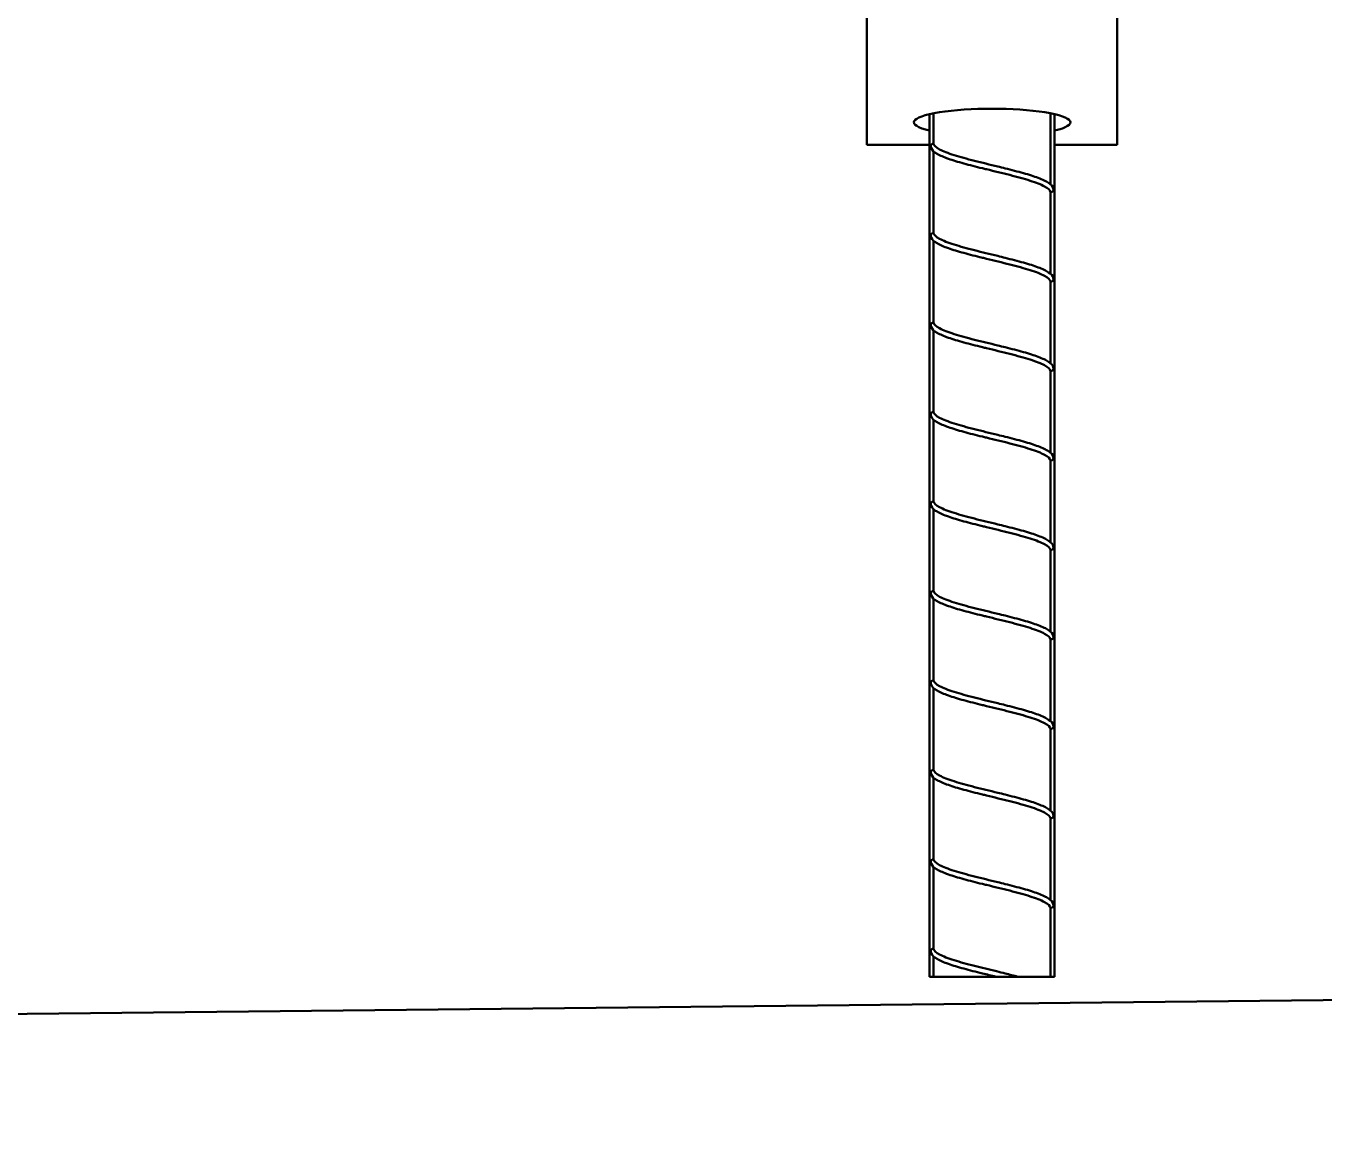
# Model space of a CAD drawing. Header units: inches. Extents: x 31 to 195, y 77 to 126.
# Drawn here: x 112.07 to 117.26, y 84.1 to 88.48 of the extents above; entities that cross this region are included whole.
import ezdxf

# ---------------------------------------------------------------- set-up
doc = ezdxf.new("R2010")
doc.units = ezdxf.units.IN
doc.header["$LTSCALE"] = 8
doc.header["$MEASUREMENT"] = 0
doc.layers.add('Visible (ANSI)', color=7, linetype='Continuous', lineweight=50)

msp = doc.modelspace()

# ---------------------------------------------------------------- linework, layer by layer
at = {"layer": 'Visible (ANSI)'}
for p, q in [((115.433108, 88.584217), (115.433108, 88.214914)), ((116.433108, 88.214914), (116.433108, 88.584217)), ((115.433108, 88.009082), (115.433108, 88.214914)), ((116.433108, 88.214914), (116.433108, 88.009082)), ((115.683733, 88.131541), (115.683733, 84.687955)), ((115.699213, 88.134825), (115.699213, 88.013677)), ((116.167003, 87.850848), (116.167003, 88.134825)), ((116.182483, 88.131541), (116.182483, 84.687955)), ((115.683733, 88.009082), (115.433108, 88.009082)), ((115.699213, 87.983028), (115.699213, 87.656534)), ((116.433108, 88.009082), (116.182483, 88.009082)), ((116.167003, 87.493705), (116.167003, 87.820421)), ((115.699213, 87.625886), (115.699213, 87.299392)), ((116.167003, 87.136562), (116.167003, 87.463278)), ((115.699213, 87.268743), (115.699213, 86.942249)), ((116.167003, 86.779419), (116.167003, 87.106135)), ((115.699213, 86.9116), (115.699213, 86.585106)), ((116.167003, 86.422276), (116.167003, 86.748992)), ((115.699213, 86.554457), (115.699213, 86.227963)), ((116.167003, 86.065133), (116.167003, 86.391849)), ((115.699213, 86.197314), (115.699213, 85.87082)), ((116.167003, 85.707991), (116.167003, 86.034706)), ((115.699213, 85.840171), (115.699213, 85.513677)), ((116.167003, 85.350848), (116.167003, 85.677564)), ((115.699213, 85.483028), (115.699213, 85.156534)), ((116.167003, 84.993705), (116.167003, 85.320421)), ((115.699213, 85.125886), (115.699213, 84.799392)), ((116.167003, 84.687955), (116.167003, 84.963278)), ((147.683733, 84.911013), (69.433118, 84.095903)), ((115.699213, 84.768743), (115.699213, 84.687955)), ((115.699213, 84.687955), (115.683733, 84.687955)), ((115.948878, 84.687955), (115.699213, 84.687955)), ((115.996271, 84.687955), (115.948878, 84.687955)), ((116.035968, 84.687955), (115.996271, 84.687955)), ((116.167003, 84.687955), (116.035968, 84.687955)), ((116.182483, 84.687955), (116.167003, 84.687955))]:
    msp.add_line(p, q, dxfattribs=at)
msp.add_ellipse((115.933108, 88.098838), major_axis=(-0.3125, 0), ratio=0.17364818, start_param=2.49476558, end_param=6.93001238, dxfattribs=at)
for points, knots in [([(115.688625, 88.00066), (115.688599, 88.000794), (115.688575, 88.000928), (115.688401, 88.001974), (115.688332, 88.002908), (115.688347, 88.003836)], [0.38437867002, 0.38437867002, 0.38437867002, 0.38437867002, 0.38542915143, 0.38542915143, 0.39249734032, 0.39249734032, 0.39249734032, 0.39249734032]), ([(115.688347, 88.003836), (115.688347, 88.003838), (115.688347, 88.003839), (115.688361, 88.004741), (115.688454, 88.00564), (115.68864, 88.006505), (115.688884, 88.007644), (115.689281, 88.008694), (115.690451, 88.010508), (115.69118, 88.011228), (115.693026, 88.012432), (115.694161, 88.012877), (115.696615, 88.01346), (115.697886, 88.013614), (115.699213, 88.013677)], [0.3924973403, 0.3924973403, 0.3924973403, 0.3924973403, 0.392510316, 0.392510316, 0.3993691772, 0.3993691772, 0.3993691772, 0.408407219, 0.408407219, 0.4171700135, 0.4171700135, 0.4267990698, 0.4267990698, 0.4356401598, 0.4356401598, 0.4356401598, 0.4356401598]), ([(115.894272, 87.91553), (115.868605, 87.921842), (115.843264, 87.928235), (115.797405, 87.940812), (115.776286, 87.947152), (115.740091, 87.959906), (115.724729, 87.966452), (115.701389, 87.980142), (115.693211, 87.986737), (115.689229, 87.998086), (115.688884, 87.99933), (115.688625, 88.00066)], [0, 0, 0, 0, 0.203430746, 0.203430746, 0.404937263, 0.404937263, 0.610847612, 0.610847612, 0.824043032, 0.824043032, 0.848613207, 0.848613207, 0.848613207, 0.848613207]), ([(115.699213, 88.013677), (115.701222, 88.00606), (115.709512, 87.998518), (115.737665, 87.983283), (115.757244, 87.975742), (115.805073, 87.960507), (115.832838, 87.952965), (115.892764, 87.93773), (115.924318, 87.930188), (115.965705, 87.920105), (115.97573, 87.917646), (115.985598, 87.915191)], [0, 0, 0, 0, 0.24627901, 0.24627901, 0.49255802, 0.49255802, 0.73883703, 0.73883703, 0.98511604, 0.98511604, 1.06484963, 1.06484963, 1.06484963, 1.06484963]), ([(116.167003, 87.820421), (116.164993, 87.828038), (116.156704, 87.83558), (116.12855, 87.850815), (116.108971, 87.858356), (116.061143, 87.873591), (116.033377, 87.881133), (115.973451, 87.896368), (115.941897, 87.90391), (115.905147, 87.912863), (115.89969, 87.914198), (115.894272, 87.91553)], [0, 0, 0, 0, 0.24627901, 0.24627901, 0.49255802, 0.49255802, 0.73883703, 0.73883703, 0.98511604, 0.98511604, 1.02832352, 1.02832352, 1.02832352, 1.02832352]), ([(115.985598, 87.915191), (116.011061, 87.908855), (116.035931, 87.902437), (116.08041, 87.889803), (116.100605, 87.883431), (116.134656, 87.870564), (116.14875, 87.863956), (116.168653, 87.85037), (116.175426, 87.844102), (116.177577, 87.833082)], [0, 0, 0, 0, 0.203969624, 0.203969624, 0.406026718, 0.406026718, 0.612891389, 0.612891389, 0.811777187, 0.811777187, 0.811777187, 0.811777187]), ([(116.177868, 87.830288), (116.177885, 87.829202), (116.177791, 87.828113), (116.177314, 87.826028), (116.176933, 87.825066), (116.175817, 87.823394), (116.175123, 87.822731), (116.173718, 87.821836), (116.173094, 87.821544), (116.171701, 87.821049), (116.170931, 87.82086), (116.169143, 87.820551), (116.168089, 87.820457), (116.167003, 87.820421)], [0.1752991107, 0.1752991107, 0.1752991107, 0.1752991107, 0.1831566918, 0.1831566918, 0.1911812827, 0.1911812827, 0.1990584006, 0.1990584006, 0.2045175317, 0.2045175317, 0.2105546456, 0.2105546456, 0.2181698195, 0.2181698195, 0.2181698195, 0.2181698195]), ([(116.177578, 87.833082), (116.177707, 87.83242), (116.177793, 87.831745), (116.177854, 87.830808), (116.177864, 87.830548), (116.177868, 87.830288)], [0.16849143809, 0.16849143809, 0.16849143809, 0.16849143809, 0.17341945123, 0.17341945123, 0.17529911074, 0.17529911074, 0.17529911074, 0.17529911074]), ([(115.688625, 87.643517), (115.688619, 87.643549), (115.688613, 87.643581), (115.688418, 87.644617), (115.688331, 87.645658), (115.688347, 87.646693)], [0.39513894314, 0.39513894314, 0.39513894314, 0.39513894314, 0.39538977367, 0.39538977367, 0.4032782231, 0.4032782231, 0.4032782231, 0.4032782231]), ([(115.688347, 87.646693), (115.688349, 87.646829), (115.688353, 87.646965), (115.688359, 87.6471), (115.688414, 87.648406), (115.688636, 87.649688), (115.689456, 87.651885), (115.689993, 87.652781), (115.691452, 87.654322), (115.692343, 87.65491), (115.694542, 87.655874), (115.695898, 87.656198), (115.697981, 87.656455), (115.698593, 87.656505), (115.699213, 87.656534)], [0.4032782231, 0.4032782231, 0.4032782231, 0.4032782231, 0.4043129536, 0.4043129536, 0.4043129536, 0.414280969, 0.414280969, 0.4230712239, 0.4230712239, 0.4321763203, 0.4321763203, 0.4428090223, 0.4428090223, 0.4470970978, 0.4470970978, 0.4470970978, 0.4470970978]), ([(115.894272, 87.558387), (115.868605, 87.564699), (115.843264, 87.571092), (115.797405, 87.583669), (115.776286, 87.590009), (115.740091, 87.602763), (115.724729, 87.609309), (115.701389, 87.622999), (115.693211, 87.629595), (115.689229, 87.640943), (115.688884, 87.642187), (115.688625, 87.643517)], [0, 0, 0, 0, 0.203430746, 0.203430746, 0.404937263, 0.404937263, 0.610847612, 0.610847612, 0.824043032, 0.824043032, 0.848613207, 0.848613207, 0.848613207, 0.848613207]), ([(115.699213, 87.656534), (115.701222, 87.648917), (115.709512, 87.641375), (115.737665, 87.62614), (115.757244, 87.618599), (115.805073, 87.603364), (115.832838, 87.595822), (115.892764, 87.580587), (115.924318, 87.573046), (115.965705, 87.562962), (115.97573, 87.560504), (115.985598, 87.558048)], [0, 0, 0, 0, 0.24627901, 0.24627901, 0.49255802, 0.49255802, 0.73883703, 0.73883703, 0.98511604, 0.98511604, 1.06484963, 1.06484963, 1.06484963, 1.06484963]), ([(116.167003, 87.463278), (116.164993, 87.470895), (116.156704, 87.478437), (116.12855, 87.493672), (116.108971, 87.501214), (116.061143, 87.516449), (116.033377, 87.52399), (115.973451, 87.539225), (115.941897, 87.546767), (115.905147, 87.555721), (115.89969, 87.557055), (115.894272, 87.558387)], [0, 0, 0, 0, 0.24627901, 0.24627901, 0.49255802, 0.49255802, 0.73883703, 0.73883703, 0.98511604, 0.98511604, 1.02832352, 1.02832352, 1.02832352, 1.02832352]), ([(115.985598, 87.558048), (116.011061, 87.551712), (116.035931, 87.545294), (116.08041, 87.53266), (116.100605, 87.526288), (116.134656, 87.513422), (116.14875, 87.506813), (116.168653, 87.493227), (116.175426, 87.486959), (116.177577, 87.47594)], [0, 0, 0, 0, 0.203969624, 0.203969624, 0.406026718, 0.406026718, 0.612891389, 0.612891389, 0.811777187, 0.811777187, 0.811777187, 0.811777187]), ([(116.177868, 87.473145), (116.177875, 87.4727), (116.177863, 87.472255), (116.177743, 87.470618), (116.177509, 87.469459), (116.176683, 87.467461), (116.176147, 87.466651), (116.174995, 87.465529), (116.174486, 87.465156), (116.17332, 87.464497), (116.172663, 87.464227), (116.170637, 87.4636), (116.169129, 87.463381), (116.167341, 87.46329), (116.167172, 87.463283), (116.167003, 87.463278)], [0.1675796644, 0.1675796644, 0.1675796644, 0.1675796644, 0.1708946609, 0.1708946609, 0.1799029974, 0.1799029974, 0.1880046101, 0.1880046101, 0.1932974994, 0.1932974994, 0.1990819275, 0.1990819275, 0.2102897026, 0.2102897026, 0.211455362, 0.211455362, 0.211455362, 0.211455362]), ([(115.688625, 87.286374), (115.688622, 87.286391), (115.688619, 87.286407), (115.68842, 87.287445), (115.68833, 87.288501), (115.688347, 87.28955)], [0.20932914629, 0.20932914629, 0.20932914629, 0.20932914629, 0.20946479849, 0.20946479849, 0.21784899037, 0.21784899037, 0.21784899037, 0.21784899037]), ([(115.688347, 87.28955), (115.688352, 87.289879), (115.688368, 87.290206), (115.688498, 87.291796), (115.688762, 87.29302), (115.689666, 87.295124), (115.690249, 87.295978), (115.691806, 87.297443), (115.692754, 87.297993), (115.695073, 87.298881), (115.6965, 87.299166), (115.698432, 87.299346), (115.698821, 87.299373), (115.699213, 87.299392)], [0.2178489904, 0.2178489904, 0.2178489904, 0.2178489904, 0.2204727053, 0.2204727053, 0.2306636802, 0.2306636802, 0.2398632303, 0.2398632303, 0.2495796975, 0.2495796975, 0.2610517094, 0.2610517094, 0.2639067203, 0.2639067203, 0.2639067203, 0.2639067203]), ([(115.894272, 87.201244), (115.868605, 87.207556), (115.843264, 87.213949), (115.797405, 87.226526), (115.776286, 87.232866), (115.740091, 87.24562), (115.724729, 87.252166), (115.701389, 87.265856), (115.693211, 87.272452), (115.689229, 87.2838), (115.688884, 87.285045), (115.688625, 87.286374)], [0, 0, 0, 0, 0.203430746, 0.203430746, 0.404937263, 0.404937263, 0.610847612, 0.610847612, 0.824043032, 0.824043032, 0.848613207, 0.848613207, 0.848613207, 0.848613207]), ([(115.699213, 87.299392), (115.701222, 87.291774), (115.709512, 87.284232), (115.737665, 87.268997), (115.757244, 87.261456), (115.805073, 87.246221), (115.832838, 87.238679), (115.892764, 87.223444), (115.924318, 87.215903), (115.965705, 87.205819), (115.97573, 87.203361), (115.985598, 87.200905)], [0, 0, 0, 0, 0.24627901, 0.24627901, 0.49255802, 0.49255802, 0.73883703, 0.73883703, 0.98511604, 0.98511604, 1.06484963, 1.06484963, 1.06484963, 1.06484963]), ([(116.167003, 87.106135), (116.164993, 87.113752), (116.156704, 87.121294), (116.12855, 87.136529), (116.108971, 87.144071), (116.061143, 87.159306), (116.033377, 87.166847), (115.973451, 87.182082), (115.941897, 87.189624), (115.905147, 87.198578), (115.89969, 87.199912), (115.894272, 87.201244)], [0, 0, 0, 0, 0.24627901, 0.24627901, 0.49255802, 0.49255802, 0.73883703, 0.73883703, 0.98511604, 0.98511604, 1.02832352, 1.02832352, 1.02832352, 1.02832352]), ([(115.985598, 87.200905), (116.011061, 87.194569), (116.035931, 87.188151), (116.08041, 87.175517), (116.100605, 87.169145), (116.134656, 87.156279), (116.14875, 87.14967), (116.168653, 87.136084), (116.175426, 87.129816), (116.177577, 87.118797)], [0, 0, 0, 0, 0.203969624, 0.203969624, 0.406026718, 0.406026718, 0.612891389, 0.612891389, 0.811777187, 0.811777187, 0.811777187, 0.811777187]), ([(116.177868, 87.116002), (116.177882, 87.115098), (116.177819, 87.114192), (116.177466, 87.112228), (116.177128, 87.111212), (116.176101, 87.109448), (116.175455, 87.108741), (116.174127, 87.10778), (116.173537, 87.107464), (116.172212, 87.106919), (116.171476, 87.106707), (116.169555, 87.106304), (116.168305, 87.106178), (116.167003, 87.106135)], [0.1845157507, 0.1845157507, 0.1845157507, 0.1845157507, 0.1910435178, 0.1910435178, 0.1992191078, 0.1992191078, 0.2070506447, 0.2070506447, 0.2123951295, 0.2123951295, 0.2182873796, 0.2182873796, 0.2272560261, 0.2272560261, 0.2272560261, 0.2272560261]), ([(116.177578, 87.118797), (116.17767, 87.118323), (116.17774, 87.117843), (116.177834, 87.11691), (116.177861, 87.116456), (116.177868, 87.116002)], [0.17771291799, 0.17771291799, 0.17771291799, 0.17771291799, 0.18123996023, 0.18123996023, 0.18451575071, 0.18451575071, 0.18451575071, 0.18451575071]), ([(115.688347, 86.932407), (115.688356, 86.932959), (115.688394, 86.933509), (115.688622, 86.935265), (115.688937, 86.936421), (115.689944, 86.938422), (115.690588, 86.939231), (115.692253, 86.940586), (115.693267, 86.9411), (115.695776, 86.941904), (115.697289, 86.942137), (115.699008, 86.942238), (115.69911, 86.942244), (115.699213, 86.942249)], [0.2252645412, 0.2252645412, 0.2252645412, 0.2252645412, 0.2297909148, 0.2297909148, 0.2399641604, 0.2399641604, 0.2495105043, 0.2495105043, 0.2595133489, 0.2595133489, 0.2711170858, 0.2711170858, 0.2718476817, 0.2718476817, 0.2718476817, 0.2718476817]), ([(115.699213, 86.942249), (115.701222, 86.934631), (115.709512, 86.92709), (115.737665, 86.911855), (115.757244, 86.904313), (115.805073, 86.889078), (115.832838, 86.881536), (115.892764, 86.866301), (115.924318, 86.85876), (115.965705, 86.848676), (115.97573, 86.846218), (115.985598, 86.843762)], [0, 0, 0, 0, 0.24627901, 0.24627901, 0.49255802, 0.49255802, 0.73883703, 0.73883703, 0.98511604, 0.98511604, 1.06484963, 1.06484963, 1.06484963, 1.06484963]), ([(115.688625, 86.929231), (115.688578, 86.929474), (115.688536, 86.92972), (115.688386, 86.930771), (115.688334, 86.931592), (115.688347, 86.932407)], [0.21651294386, 0.21651294386, 0.21651294386, 0.21651294386, 0.21857232753, 0.21857232753, 0.22526454116, 0.22526454116, 0.22526454116, 0.22526454116]), ([(115.894272, 86.844102), (115.868605, 86.850413), (115.843264, 86.856806), (115.797405, 86.869383), (115.776286, 86.875723), (115.740091, 86.888478), (115.724729, 86.895023), (115.701389, 86.908713), (115.693211, 86.915309), (115.689229, 86.926658), (115.688884, 86.927902), (115.688625, 86.929231)], [0, 0, 0, 0, 0.203430746, 0.203430746, 0.404937263, 0.404937263, 0.610847612, 0.610847612, 0.824043032, 0.824043032, 0.848613207, 0.848613207, 0.848613207, 0.848613207]), ([(116.167003, 86.748992), (116.164993, 86.75661), (116.156704, 86.764151), (116.12855, 86.779386), (116.108971, 86.786928), (116.061143, 86.802163), (116.033377, 86.809704), (115.973451, 86.824939), (115.941897, 86.832481), (115.905147, 86.841435), (115.89969, 86.842769), (115.894272, 86.844102)], [0, 0, 0, 0, 0.24627901, 0.24627901, 0.49255802, 0.49255802, 0.73883703, 0.73883703, 0.98511604, 0.98511604, 1.02832352, 1.02832352, 1.02832352, 1.02832352]), ([(115.985598, 86.843763), (116.011061, 86.837426), (116.035931, 86.831009), (116.08041, 86.818374), (116.100605, 86.812002), (116.134656, 86.799136), (116.14875, 86.792527), (116.168653, 86.778941), (116.175426, 86.772673), (116.177577, 86.761654)], [0, 0, 0, 0, 0.203969624, 0.203969624, 0.406026718, 0.406026718, 0.612891389, 0.612891389, 0.811777187, 0.811777187, 0.811777187, 0.811777187]), ([(116.177868, 86.75886), (116.177875, 86.758453), (116.177865, 86.758046), (116.17776, 86.756438), (116.177534, 86.755266), (116.176723, 86.753249), (116.176198, 86.752431), (116.17506, 86.751296), (116.174557, 86.750919), (116.173404, 86.750251), (116.172754, 86.749976), (116.170749, 86.749337), (116.169255, 86.74911), (116.167432, 86.749009), (116.167218, 86.748999), (116.167003, 86.748992)], [0.1699628304, 0.1699628304, 0.1699628304, 0.1699628304, 0.1732543806, 0.1732543806, 0.1830971415, 0.1830971415, 0.1918827868, 0.1918827868, 0.1975981064, 0.1975981064, 0.2038322418, 0.2038322418, 0.2158701331, 0.2158701331, 0.2174664215, 0.2174664215, 0.2174664215, 0.2174664215]), ([(115.688625, 86.572088), (115.688617, 86.572129), (115.688609, 86.57217), (115.688416, 86.573209), (115.688331, 86.57424), (115.688347, 86.575265)], [0.20929211544, 0.20929211544, 0.20929211544, 0.20929211544, 0.20962760841, 0.20962760841, 0.21780893127, 0.21780893127, 0.21780893127, 0.21780893127]), ([(115.688347, 86.575265), (115.688352, 86.575617), (115.68837, 86.575968), (115.68851, 86.577576), (115.688779, 86.578793), (115.689694, 86.580886), (115.690282, 86.581735), (115.691852, 86.583189), (115.692808, 86.583735), (115.695142, 86.584613), (115.696578, 86.584893), (115.69849, 86.585064), (115.69885, 86.585088), (115.699213, 86.585106)], [0.2178089313, 0.2178089313, 0.2178089313, 0.2178089313, 0.2206225408, 0.2206225408, 0.2307772699, 0.2307772699, 0.2399744661, 0.2399744661, 0.2497135194, 0.2497135194, 0.2612272298, 0.2612272298, 0.2638712066, 0.2638712066, 0.2638712066, 0.2638712066]), ([(115.699213, 86.585106), (115.701222, 86.577488), (115.709512, 86.569947), (115.737665, 86.554712), (115.757244, 86.54717), (115.805073, 86.531935), (115.832838, 86.524394), (115.892764, 86.509159), (115.924318, 86.501617), (115.965705, 86.491533), (115.97573, 86.489075), (115.985598, 86.48662)], [0, 0, 0, 0, 0.24627901, 0.24627901, 0.49255802, 0.49255802, 0.73883703, 0.73883703, 0.98511604, 0.98511604, 1.06484963, 1.06484963, 1.06484963, 1.06484963]), ([(115.894272, 86.486959), (115.868605, 86.493271), (115.843264, 86.499663), (115.797405, 86.51224), (115.776286, 86.518581), (115.740091, 86.531335), (115.724729, 86.537881), (115.701389, 86.55157), (115.693211, 86.558166), (115.689229, 86.569515), (115.688884, 86.570759), (115.688625, 86.572088)], [0, 0, 0, 0, 0.203430746, 0.203430746, 0.404937263, 0.404937263, 0.610847612, 0.610847612, 0.824043032, 0.824043032, 0.848613207, 0.848613207, 0.848613207, 0.848613207]), ([(116.167003, 86.391849), (116.164993, 86.399467), (116.156704, 86.407008), (116.12855, 86.422243), (116.108971, 86.429785), (116.061143, 86.44502), (116.033377, 86.452562), (115.973451, 86.467797), (115.941897, 86.475338), (115.905147, 86.484292), (115.89969, 86.485626), (115.894272, 86.486959)], [0, 0, 0, 0, 0.24627901, 0.24627901, 0.49255802, 0.49255802, 0.73883703, 0.73883703, 0.98511604, 0.98511604, 1.02832352, 1.02832352, 1.02832352, 1.02832352]), ([(115.985598, 86.48662), (116.011061, 86.480283), (116.035931, 86.473866), (116.08041, 86.461231), (116.100605, 86.454859), (116.134656, 86.441993), (116.14875, 86.435385), (116.168653, 86.421798), (116.175426, 86.41553), (116.177577, 86.404511)], [0, 0, 0, 0, 0.203969624, 0.203969624, 0.406026718, 0.406026718, 0.612891389, 0.612891389, 0.811777187, 0.811777187, 0.811777187, 0.811777187]), ([(116.177868, 86.401717), (116.177872, 86.401473), (116.17787, 86.40123), (116.177823, 86.399739), (116.177631, 86.398513), (116.176885, 86.396416), (116.176396, 86.395566), (116.175056, 86.394089), (116.174229, 86.393519), (116.172164, 86.392566), (116.170866, 86.392236), (116.168644, 86.391938), (116.167831, 86.391877), (116.167003, 86.391849)], [0.1764879601, 0.1764879601, 0.1764879601, 0.1764879601, 0.1785969944, 0.1785969944, 0.1894469559, 0.1894469559, 0.1988836438, 0.1988836438, 0.2087466267, 0.2087466267, 0.2205212819, 0.2205212819, 0.226969486, 0.226969486, 0.226969486, 0.226969486]), ([(115.688347, 86.218122), (115.688348, 86.218165), (115.688348, 86.218207), (115.688377, 86.219406), (115.688534, 86.220556), (115.688853, 86.221631), (115.689173, 86.222709), (115.689646, 86.223672), (115.690968, 86.225333), (115.691781, 86.225979), (115.69381, 86.227052), (115.695063, 86.227433), (115.697339, 86.227826), (115.698264, 86.227918), (115.699213, 86.227963)], [0.3931514382, 0.3931514382, 0.3931514382, 0.3931514382, 0.3934781864, 0.3934781864, 0.4022850333, 0.4022850333, 0.4022850333, 0.4111166876, 0.4111166876, 0.4200005623, 0.4200005623, 0.430145147, 0.430145147, 0.4366148425, 0.4366148425, 0.4366148425, 0.4366148425]), ([(115.894272, 86.129816), (115.868605, 86.136128), (115.843264, 86.142521), (115.797405, 86.155097), (115.776286, 86.161438), (115.740091, 86.174192), (115.724729, 86.180738), (115.701389, 86.194428), (115.693211, 86.201023), (115.689229, 86.212372), (115.688884, 86.213616), (115.688625, 86.214945)], [0, 0, 0, 0, 0.203430746, 0.203430746, 0.404937263, 0.404937263, 0.610847612, 0.610847612, 0.824043032, 0.824043032, 0.848613207, 0.848613207, 0.848613207, 0.848613207]), ([(115.699213, 86.227963), (115.701222, 86.220346), (115.709512, 86.212804), (115.737665, 86.197569), (115.757244, 86.190027), (115.805073, 86.174792), (115.832838, 86.167251), (115.892764, 86.152016), (115.924318, 86.144474), (115.965705, 86.13439), (115.97573, 86.131932), (115.985598, 86.129477)], [0, 0, 0, 0, 0.24627901, 0.24627901, 0.49255802, 0.49255802, 0.73883703, 0.73883703, 0.98511604, 0.98511604, 1.06484963, 1.06484963, 1.06484963, 1.06484963]), ([(116.167003, 86.034706), (116.164993, 86.042324), (116.156704, 86.049865), (116.12855, 86.0651), (116.108971, 86.072642), (116.061143, 86.087877), (116.033377, 86.095419), (115.973451, 86.110654), (115.941897, 86.118195), (115.905147, 86.127149), (115.89969, 86.128483), (115.894272, 86.129816)], [0, 0, 0, 0, 0.24627901, 0.24627901, 0.49255802, 0.49255802, 0.73883703, 0.73883703, 0.98511604, 0.98511604, 1.02832352, 1.02832352, 1.02832352, 1.02832352]), ([(115.985598, 86.129477), (116.011061, 86.123141), (116.035931, 86.116723), (116.08041, 86.104088), (116.100605, 86.097716), (116.134656, 86.08485), (116.14875, 86.078242), (116.168653, 86.064655), (116.175426, 86.058388), (116.177577, 86.047368)], [0, 0, 0, 0, 0.203969624, 0.203969624, 0.406026718, 0.406026718, 0.612891389, 0.612891389, 0.811777187, 0.811777187, 0.811777187, 0.811777187]), ([(116.177868, 86.044574), (116.177887, 86.043371), (116.17777, 86.042166), (116.177205, 86.040009), (116.176794, 86.039081), (116.175619, 86.037467), (116.17489, 86.03683), (116.173042, 86.03575), (116.171881, 86.035352), (116.169453, 86.034866), (116.168251, 86.034748), (116.167003, 86.034706)], [0.4028967774, 0.4028967774, 0.4028967774, 0.4028967774, 0.4120665256, 0.4120665256, 0.4204626965, 0.4204626965, 0.4288604533, 0.4288604533, 0.4385650175, 0.4385650175, 0.4469021373, 0.4469021373, 0.4469021373, 0.4469021373]), ([(116.177577, 86.047368), (116.177729, 86.046589), (116.177823, 86.045789), (116.177856, 86.044986), (116.177862, 86.044849), (116.177866, 86.044711), (116.177868, 86.044574)], [0.39572051897, 0.39572051897, 0.39572051897, 0.39572051897, 0.40184765872, 0.40184765872, 0.40184765872, 0.40289677739, 0.40289677739, 0.40289677739, 0.40289677739]), ([(115.688347, 85.860979), (115.688349, 85.861082), (115.688351, 85.861185), (115.688402, 85.862602), (115.688617, 85.863894), (115.689423, 85.866106), (115.689953, 85.867009), (115.691396, 85.868563), (115.692278, 85.869158), (115.694457, 85.870133), (115.695802, 85.870464), (115.697908, 85.870735), (115.698556, 85.870789), (115.699213, 85.87082)], [0.2022448355, 0.2022448355, 0.2022448355, 0.2022448355, 0.2030189391, 0.2030189391, 0.2128761441, 0.2128761441, 0.2215521381, 0.2215521381, 0.2305244536, 0.2305244536, 0.2409970467, 0.2409970467, 0.2454979619, 0.2454979619, 0.2454979619, 0.2454979619]), ([(115.894272, 85.772673), (115.868605, 85.778985), (115.843264, 85.785378), (115.797405, 85.797954), (115.776286, 85.804295), (115.740091, 85.817049), (115.724729, 85.823595), (115.701389, 85.837285), (115.693211, 85.84388), (115.689229, 85.855229), (115.688884, 85.856473), (115.688625, 85.857803)], [0, 0, 0, 0, 0.203430746, 0.203430746, 0.404937263, 0.404937263, 0.610847612, 0.610847612, 0.824043032, 0.824043032, 0.848613207, 0.848613207, 0.848613207, 0.848613207]), ([(115.699213, 85.87082), (115.701222, 85.863203), (115.709512, 85.855661), (115.737665, 85.840426), (115.757244, 85.832884), (115.805073, 85.817649), (115.832838, 85.810108), (115.892764, 85.794873), (115.924318, 85.787331), (115.965705, 85.777248), (115.97573, 85.774789), (115.985598, 85.772334)], [0, 0, 0, 0, 0.24627901, 0.24627901, 0.49255802, 0.49255802, 0.73883703, 0.73883703, 0.98511604, 0.98511604, 1.06484963, 1.06484963, 1.06484963, 1.06484963]), ([(116.167003, 85.677564), (116.164993, 85.685181), (116.156704, 85.692723), (116.12855, 85.707958), (116.108971, 85.715499), (116.061143, 85.730734), (116.033377, 85.738276), (115.973451, 85.753511), (115.941897, 85.761052), (115.905147, 85.770006), (115.89969, 85.77134), (115.894272, 85.772673)], [0, 0, 0, 0, 0.24627901, 0.24627901, 0.49255802, 0.49255802, 0.73883703, 0.73883703, 0.98511604, 0.98511604, 1.02832352, 1.02832352, 1.02832352, 1.02832352]), ([(115.985598, 85.772334), (116.011061, 85.765998), (116.035931, 85.75958), (116.08041, 85.746946), (116.100605, 85.740573), (116.134656, 85.727707), (116.14875, 85.721099), (116.168653, 85.707513), (116.175426, 85.701245), (116.177577, 85.690225)], [0, 0, 0, 0, 0.203969624, 0.203969624, 0.406026718, 0.406026718, 0.612891389, 0.612891389, 0.811777187, 0.811777187, 0.811777187, 0.811777187]), ([(116.177868, 85.687431), (116.177887, 85.686228), (116.17777, 85.685024), (116.177205, 85.682867), (116.176794, 85.681938), (116.175619, 85.680324), (116.17489, 85.679688), (116.173042, 85.678608), (116.171881, 85.678209), (116.169453, 85.677723), (116.168251, 85.677605), (116.167003, 85.677564)], [0.4171820227, 0.4171820227, 0.4171820227, 0.4171820227, 0.4264402275, 0.4264402275, 0.4349178715, 0.4349178715, 0.4433966024, 0.4433966024, 0.4531941665, 0.4531941665, 0.4616119879, 0.4616119879, 0.4616119879, 0.4616119879]), ([(116.177578, 85.690225), (116.17773, 85.689444), (116.177823, 85.688644), (116.177862, 85.687706), (116.177866, 85.687569), (116.177868, 85.687431)], [0.40995203686, 0.40995203686, 0.40995203686, 0.40995203686, 0.41612178014, 0.41612178014, 0.41718202271, 0.41718202271, 0.41718202271, 0.41718202271]), ([(115.688347, 85.503836), (115.68835, 85.504028), (115.688357, 85.50422), (115.688437, 85.505706), (115.688671, 85.506972), (115.689516, 85.509141), (115.690066, 85.510025), (115.691553, 85.511543), (115.69246, 85.51212), (115.694693, 85.513062), (115.69607, 85.513375), (115.69811, 85.513608), (115.698658, 85.513651), (115.699213, 85.513677)], [0.1992938908, 0.1992938908, 0.1992938908, 0.1992938908, 0.2007181506, 0.2007181506, 0.2103623065, 0.2103623065, 0.2189376673, 0.2189376673, 0.227887122, 0.227887122, 0.2383941627, 0.2383941627, 0.242163294, 0.242163294, 0.242163294, 0.242163294]), ([(115.894272, 85.41553), (115.868605, 85.421842), (115.843264, 85.428235), (115.797405, 85.440812), (115.776286, 85.447152), (115.740091, 85.459906), (115.724729, 85.466452), (115.701389, 85.480142), (115.693211, 85.486737), (115.689229, 85.498086), (115.688884, 85.49933), (115.688625, 85.50066)], [0, 0, 0, 0, 0.203430746, 0.203430746, 0.404937263, 0.404937263, 0.610847612, 0.610847612, 0.824043032, 0.824043032, 0.848613207, 0.848613207, 0.848613207, 0.848613207]), ([(115.699213, 85.513677), (115.701222, 85.50606), (115.709512, 85.498518), (115.737665, 85.483283), (115.757244, 85.475742), (115.805073, 85.460507), (115.832838, 85.452965), (115.892764, 85.43773), (115.924318, 85.430188), (115.965705, 85.420105), (115.97573, 85.417646), (115.985598, 85.415191)], [0, 0, 0, 0, 0.24627901, 0.24627901, 0.49255802, 0.49255802, 0.73883703, 0.73883703, 0.98511604, 0.98511604, 1.06484963, 1.06484963, 1.06484963, 1.06484963]), ([(116.167003, 85.320421), (116.164993, 85.328038), (116.156704, 85.33558), (116.12855, 85.350815), (116.108971, 85.358356), (116.061143, 85.373591), (116.033377, 85.381133), (115.973451, 85.396368), (115.941897, 85.40391), (115.905147, 85.412863), (115.89969, 85.414198), (115.894272, 85.41553)], [0, 0, 0, 0, 0.24627901, 0.24627901, 0.49255802, 0.49255802, 0.73883703, 0.73883703, 0.98511604, 0.98511604, 1.02832352, 1.02832352, 1.02832352, 1.02832352]), ([(115.985598, 85.415191), (116.011061, 85.408855), (116.035931, 85.402437), (116.08041, 85.389803), (116.100605, 85.383431), (116.134656, 85.370564), (116.14875, 85.363956), (116.168653, 85.35037), (116.175426, 85.344102), (116.177577, 85.333082)], [0, 0, 0, 0, 0.203969624, 0.203969624, 0.406026718, 0.406026718, 0.612891389, 0.612891389, 0.811777187, 0.811777187, 0.811777187, 0.811777187]), ([(116.177868, 85.330288), (116.177872, 85.330044), (116.17787, 85.329801), (116.177823, 85.328311), (116.177631, 85.327084), (116.176885, 85.324987), (116.176396, 85.324137), (116.175056, 85.322661), (116.174229, 85.322091), (116.172164, 85.321138), (116.170866, 85.320807), (116.168644, 85.32051), (116.167831, 85.320448), (116.167003, 85.320421)], [0.1764871489, 0.1764871489, 0.1764871489, 0.1764871489, 0.1785961671, 0.1785961671, 0.1894460381, 0.1894460381, 0.1988826441, 0.1988826441, 0.2087455383, 0.2087455383, 0.2205200836, 0.2205200836, 0.2269682247, 0.2269682247, 0.2269682247, 0.2269682247]), ([(115.688347, 85.146693), (115.688349, 85.146796), (115.688351, 85.1469), (115.688402, 85.148316), (115.688617, 85.149608), (115.689423, 85.15182), (115.689953, 85.152723), (115.691396, 85.154277), (115.692278, 85.154872), (115.694457, 85.155847), (115.695802, 85.156178), (115.697908, 85.156449), (115.698556, 85.156503), (115.699213, 85.156534)], [0.2151642675, 0.2151642675, 0.2151642675, 0.2151642675, 0.2159445165, 0.2159445165, 0.2258860657, 0.2258860657, 0.2346361561, 0.2346361561, 0.2436849577, 0.2436849577, 0.2542466835, 0.2542466835, 0.2587864096, 0.2587864096, 0.2587864096, 0.2587864096]), ([(115.894272, 85.058387), (115.868605, 85.064699), (115.843264, 85.071092), (115.797405, 85.083669), (115.776286, 85.090009), (115.740091, 85.102763), (115.724729, 85.109309), (115.701389, 85.122999), (115.693211, 85.129595), (115.689229, 85.140943), (115.688884, 85.142187), (115.688625, 85.143517)], [0, 0, 0, 0, 0.203430746, 0.203430746, 0.404937263, 0.404937263, 0.610847612, 0.610847612, 0.824043032, 0.824043032, 0.848613207, 0.848613207, 0.848613207, 0.848613207]), ([(115.699213, 85.156534), (115.701222, 85.148917), (115.709512, 85.141375), (115.737665, 85.12614), (115.757244, 85.118599), (115.805073, 85.103364), (115.832838, 85.095822), (115.892764, 85.080587), (115.924318, 85.073046), (115.965705, 85.062962), (115.97573, 85.060504), (115.985598, 85.058048)], [0, 0, 0, 0, 0.24627901, 0.24627901, 0.49255802, 0.49255802, 0.73883703, 0.73883703, 0.98511604, 0.98511604, 1.06484963, 1.06484963, 1.06484963, 1.06484963]), ([(116.167003, 84.963278), (116.164993, 84.970895), (116.156704, 84.978437), (116.12855, 84.993672), (116.108971, 85.001214), (116.061143, 85.016449), (116.033377, 85.02399), (115.973451, 85.039225), (115.941897, 85.046767), (115.905147, 85.055721), (115.89969, 85.057055), (115.894272, 85.058387)], [0, 0, 0, 0, 0.24627901, 0.24627901, 0.49255802, 0.49255802, 0.73883703, 0.73883703, 0.98511604, 0.98511604, 1.02832352, 1.02832352, 1.02832352, 1.02832352]), ([(115.985598, 85.058048), (116.011061, 85.051712), (116.035931, 85.045294), (116.08041, 85.03266), (116.100605, 85.026288), (116.134656, 85.013422), (116.14875, 85.006813), (116.168653, 84.993227), (116.175426, 84.986959), (116.177577, 84.97594)], [0, 0, 0, 0, 0.203969624, 0.203969624, 0.406026718, 0.406026718, 0.612891389, 0.612891389, 0.811777187, 0.811777187, 0.811777187, 0.811777187]), ([(116.177868, 84.973145), (116.177888, 84.971895), (116.177761, 84.970643), (116.177158, 84.968459), (116.176735, 84.967543), (116.175534, 84.965952), (116.17479, 84.965327), (116.172909, 84.964267), (116.171727, 84.963878), (116.169327, 84.963425), (116.168185, 84.963317), (116.167003, 84.963278)], [0.1828040969, 0.1828040969, 0.1828040969, 0.1828040969, 0.1922661838, 0.1922661838, 0.2005736507, 0.2005736507, 0.2089402169, 0.2089402169, 0.2186656032, 0.2186656032, 0.226531222, 0.226531222, 0.226531222, 0.226531222]), ([(116.177578, 84.97594), (116.17774, 84.97511), (116.177834, 84.974259), (116.177865, 84.973321), (116.177867, 84.973233), (116.177868, 84.973145)], [0.17569913876, 0.17569913876, 0.17569913876, 0.17569913876, 0.18213892541, 0.18213892541, 0.1828040969, 0.1828040969, 0.1828040969, 0.1828040969]), ([(115.688347, 84.78955), (115.688368, 84.790878), (115.688557, 84.792194), (115.689313, 84.794451), (115.689818, 84.79538), (115.691209, 84.796979), (115.692061, 84.797595), (115.694175, 84.798612), (115.69548, 84.798965), (115.697662, 84.799285), (115.69843, 84.799354), (115.699213, 84.799392)], [0.405706819, 0.405706819, 0.405706819, 0.405706819, 0.4158306412, 0.4158306412, 0.4246869033, 0.4246869033, 0.4337404757, 0.4337404757, 0.4442196312, 0.4442196312, 0.4496498862, 0.4496498862, 0.4496498862, 0.4496498862]), ([(115.894272, 84.701244), (115.868605, 84.707556), (115.843264, 84.713949), (115.797405, 84.726526), (115.776286, 84.732866), (115.740091, 84.74562), (115.724729, 84.752166), (115.701389, 84.765856), (115.693211, 84.772452), (115.689229, 84.7838), (115.688884, 84.785045), (115.688625, 84.786374)], [0, 0, 0, 0, 0.203430746, 0.203430746, 0.404937263, 0.404937263, 0.610847612, 0.610847612, 0.824043032, 0.824043032, 0.848613207, 0.848613207, 0.848613207, 0.848613207]), ([(115.699213, 84.799392), (115.701222, 84.791774), (115.709512, 84.784232), (115.737665, 84.768997), (115.757244, 84.761456), (115.805073, 84.746221), (115.832838, 84.738679), (115.891146, 84.723856), (115.920928, 84.716714), (115.962381, 84.706633), (115.974093, 84.703768), (115.985598, 84.700905)], [0, 0, 0, 0, 0.24627901, 0.24627901, 0.49255802, 0.49255802, 0.73883703, 0.73883703, 0.97181118, 0.97181118, 1.06476613, 1.06476613, 1.06476613, 1.06476613])]:
    msp.add_open_spline(points, degree=3, knots=knots, dxfattribs=at)
for points in [[(116.177577, 87.47594), (116.177755, 87.475028), (116.177854, 87.474085), (116.177868, 87.473145)], [(116.177577, 86.761654), (116.177755, 86.760742), (116.177854, 86.7598), (116.177868, 86.75886)], [(116.177577, 86.404511), (116.177756, 86.403597), (116.177854, 86.402655), (116.177868, 86.401717)], [(115.688625, 86.214945), (115.688422, 86.215984), (115.68833, 86.217057), (115.688347, 86.218122)], [(115.688625, 85.857803), (115.688422, 85.858841), (115.68833, 85.859914), (115.688347, 85.860979)], [(115.688625, 85.50066), (115.688422, 85.501698), (115.68833, 85.502771), (115.688347, 85.503836)], [(116.177577, 85.333082), (116.177756, 85.332168), (116.177854, 85.331226), (116.177868, 85.330288)], [(115.688625, 85.143517), (115.688422, 85.144555), (115.68833, 85.145628), (115.688347, 85.146693)], [(115.688625, 84.786374), (115.688423, 84.787409), (115.68833, 84.788482), (115.688347, 84.78955)], [(115.948878, 84.687955), (115.930589, 84.6924), (115.912262, 84.69682), (115.894272, 84.701244)], [(115.985598, 84.700905), (116.002907, 84.696598), (116.019905, 84.692265), (116.035968, 84.687955)]]:
    msp.add_open_spline(points, degree=3, dxfattribs=at)

doc.saveas('drawing.dxf')
